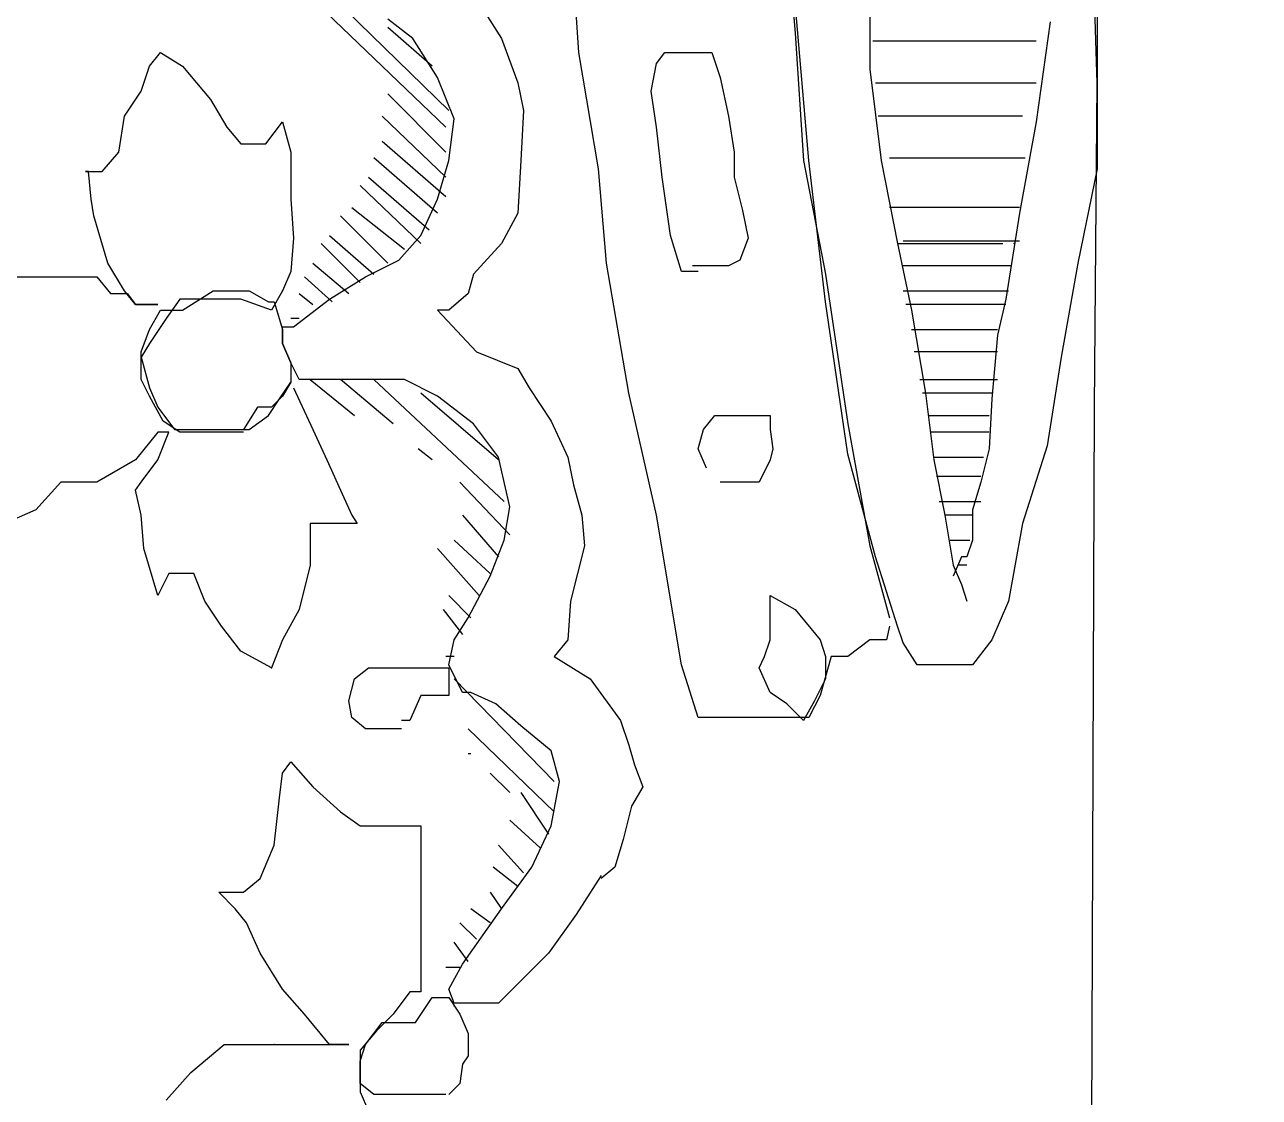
# Model space of a CAD drawing. Extents: x 731154 to 731744, y 4380181 to 4381208.
# Drawn here: x 731181.13 to 731185.585, y 4381036.73 to 4381040.6 of the extents above; entities that cross this region are included whole.
import ezdxf

# ---------------------------------------------------------------- set-up
doc = ezdxf.new("R2010")
doc.units = 0
doc.layers.get('0').update_dxf_attribs({"linetype": 'CONTINUOUS'})

msp = doc.modelspace()

# ---------------------------------------------------------------- linework, layer by layer
at = {"color": 0, "linetype": 'CONTINUOUS'}
for p, q in [((731185, 4381040.39), (731184.97, 4381041.39)), ((731185, 4381040.39), (731184.97, 4381041.39)), ((731183.87, 4381041.06), (731183.91, 4381040.57)), ((731183.87, 4381041.06), (731183.91, 4381040.57)), ((731183.13, 4381040.5), (731183.1, 4381040.92)), ((731183.13, 4381040.5), (731183.1, 4381040.92)), ((731185, 4381040.85), (731185, 4381040.44)), ((731185, 4381040.85), (731185, 4381040.44)), ((731184.18, 4381040.78), (731184.18, 4381040.44)), ((731184.18, 4381040.78), (731184.18, 4381040.44)), ((731182.65, 4381040.23), (731182.16, 4381040.7)), ((731182.65, 4381040.23), (731182.16, 4381040.7)), ((731182.24, 4381040.7), (731182.66, 4381040.29)), ((731182.24, 4381040.7), (731182.66, 4381040.29)), ((731183.96, 4381040.11), (731183.91, 4381040.68)), ((731183.96, 4381040.11), (731183.91, 4381040.68)), ((731182.8, 4381040.63), (731182.85, 4381040.55)), ((731182.8, 4381040.63), (731182.85, 4381040.55)), ((731182.53, 4381040.55), (731182.44, 4381040.62)), ((731182.53, 4381040.55), (731182.44, 4381040.62)), ((731182.6, 4381040.45), (731182.44, 4381040.59)), ((731182.6, 4381040.45), (731182.44, 4381040.59)), ((731184.83, 4381040.61), (731184.78, 4381040.25)), ((731184.83, 4381040.61), (731184.78, 4381040.25)), ((731182.62, 4381040.41), (731182.53, 4381040.55)), ((731182.62, 4381040.41), (731182.53, 4381040.55)), ((731182.85, 4381040.55), (731182.91, 4381040.39)), ((731182.85, 4381040.55), (731182.91, 4381040.39)), ((731183.91, 4381040.57), (731183.94, 4381040.11)), ((731183.91, 4381040.57), (731183.94, 4381040.11)), ((731181.58, 4381040.45), (731181.62, 4381040.5)), ((731181.58, 4381040.45), (731181.62, 4381040.5)), ((731181.62, 4381040.5), (731181.7, 4381040.45)), ((731181.62, 4381040.5), (731181.7, 4381040.45)), ((731183.2, 4381040.08), (731183.13, 4381040.5)), ((731183.2, 4381040.08), (731183.13, 4381040.5)), ((731183.41, 4381040.46), (731183.44, 4381040.5)), ((731183.41, 4381040.46), (731183.44, 4381040.5)), ((731183.44, 4381040.5), (731183.49, 4381040.5)), ((731183.44, 4381040.5), (731183.49, 4381040.5)), ((731183.49, 4381040.5), (731183.54, 4381040.5)), ((731183.49, 4381040.5), (731183.54, 4381040.5)), ((731183.54, 4381040.5), (731183.61, 4381040.5)), ((731183.54, 4381040.5), (731183.61, 4381040.5)), ((731183.61, 4381040.5), (731183.64, 4381040.41)), ((731183.61, 4381040.5), (731183.64, 4381040.41)), ((731184.51, 4381040.54), (731184.19, 4381040.54)), ((731184.51, 4381040.54), (731184.19, 4381040.54)), ((731184.78, 4381040.54), (731184.51, 4381040.54)), ((731184.78, 4381040.54), (731184.51, 4381040.54)), ((731183.39, 4381040.36), (731183.41, 4381040.46)), ((731183.39, 4381040.36), (731183.41, 4381040.46)), ((731181.55, 4381040.36), (731181.58, 4381040.45)), ((731181.55, 4381040.36), (731181.58, 4381040.45)), ((731181.7, 4381040.45), (731181.8, 4381040.33)), ((731181.7, 4381040.45), (731181.8, 4381040.33)), ((731182.68, 4381040.26), (731182.62, 4381040.41)), ((731182.68, 4381040.26), (731182.62, 4381040.41)), ((731183.64, 4381040.41), (731183.67, 4381040.27)), ((731183.64, 4381040.41), (731183.67, 4381040.27)), ((731184.18, 4381040.44), (731184.22, 4381040.11)), ((731184.18, 4381040.44), (731184.22, 4381040.11)), ((731185, 4381040.44), (731185, 4381040.08)), ((731185, 4381040.44), (731185, 4381040.08)), ((731182.91, 4381040.39), (731182.93, 4381040.29)), ((731182.91, 4381040.39), (731182.93, 4381040.29)), ((731184.2, 4381040.39), (731184.5, 4381040.39)), ((731184.2, 4381040.39), (731184.5, 4381040.39)), ((731184.5, 4381040.39), (731184.66, 4381040.39)), ((731184.5, 4381040.39), (731184.66, 4381040.39)), ((731184.66, 4381040.39), (731184.78, 4381040.39)), ((731184.66, 4381040.39), (731184.78, 4381040.39)), ((731184.99, 4381039.22), (731185, 4381040.39)), ((731184.99, 4381039.22), (731185, 4381040.39)), ((731181.49, 4381040.27), (731181.55, 4381040.36)), ((731181.49, 4381040.27), (731181.55, 4381040.36)), ((731181.8, 4381040.33), (731181.86, 4381040.23)), ((731181.8, 4381040.33), (731181.86, 4381040.23)), ((731182.44, 4381040.35), (731182.65, 4381040.14)), ((731182.44, 4381040.35), (731182.65, 4381040.14)), ((731183.41, 4381040.23), (731183.39, 4381040.36)), ((731183.41, 4381040.23), (731183.39, 4381040.36)), ((731182.93, 4381040.29), (731182.92, 4381040.11)), ((731182.93, 4381040.29), (731182.92, 4381040.11)), ((731181.47, 4381040.14), (731181.49, 4381040.27)), ((731181.47, 4381040.14), (731181.49, 4381040.27)), ((731181.86, 4381040.23), (731181.91, 4381040.17)), ((731181.86, 4381040.23), (731181.91, 4381040.17)), ((731182, 4381040.17), (731182.06, 4381040.25)), ((731182, 4381040.17), (731182.06, 4381040.25)), ((731182.06, 4381040.25), (731182.09, 4381040.14)), ((731182.06, 4381040.25), (731182.09, 4381040.14)), ((731182.65, 4381040.05), (731182.42, 4381040.27)), ((731182.65, 4381040.05), (731182.42, 4381040.27)), ((731182.66, 4381040.11), (731182.68, 4381040.26)), ((731182.66, 4381040.11), (731182.68, 4381040.26)), ((731183.43, 4381040.05), (731183.41, 4381040.23)), ((731183.43, 4381040.05), (731183.41, 4381040.23)), ((731183.67, 4381040.27), (731183.69, 4381040.14)), ((731183.67, 4381040.27), (731183.69, 4381040.14)), ((731184.33, 4381040.27), (731184.21, 4381040.27)), ((731184.33, 4381040.27), (731184.21, 4381040.27)), ((731184.54, 4381040.27), (731184.33, 4381040.27)), ((731184.54, 4381040.27), (731184.33, 4381040.27)), ((731184.73, 4381040.27), (731184.54, 4381040.27)), ((731184.73, 4381040.27), (731184.54, 4381040.27)), ((731184.78, 4381040.25), (731184.72, 4381039.92)), ((731184.78, 4381040.25), (731184.72, 4381039.92)), ((731181.41, 4381040.07), (731181.47, 4381040.14)), ((731181.41, 4381040.07), (731181.47, 4381040.14)), ((731181.91, 4381040.17), (731181.95, 4381040.17)), ((731181.91, 4381040.17), (731181.95, 4381040.17)), ((731181.95, 4381040.17), (731182, 4381040.17)), ((731181.95, 4381040.17), (731182, 4381040.17)), ((731182.09, 4381040.14), (731182.09, 4381039.97)), ((731182.09, 4381040.14), (731182.09, 4381039.97)), ((731182.42, 4381040.18), (731182.65, 4381039.98)), ((731182.42, 4381040.18), (731182.65, 4381039.98)), ((731183.69, 4381040.14), (731183.69, 4381040.05)), ((731183.69, 4381040.14), (731183.69, 4381040.05)), ((731182.62, 4381039.92), (731182.39, 4381040.12)), ((731182.62, 4381039.92), (731182.39, 4381040.12)), ((731182.62, 4381039.97), (731182.66, 4381040.11)), ((731182.62, 4381039.97), (731182.66, 4381040.11)), ((731182.92, 4381040.11), (731182.91, 4381039.92)), ((731182.92, 4381040.11), (731182.91, 4381039.92)), ((731183.94, 4381040.11), (731184.02, 4381039.7)), ((731183.94, 4381040.11), (731184.02, 4381039.7)), ((731184.02, 4381039.6), (731183.96, 4381040.11)), ((731184.02, 4381039.6), (731183.96, 4381040.11)), ((731184.22, 4381040.11), (731184.28, 4381039.81)), ((731184.22, 4381040.11), (731184.28, 4381039.81)), ((731184.25, 4381040.12), (731184.47, 4381040.12)), ((731184.25, 4381040.12), (731184.47, 4381040.12)), ((731184.47, 4381040.12), (731184.62, 4381040.12)), ((731184.47, 4381040.12), (731184.62, 4381040.12)), ((731184.62, 4381040.12), (731184.74, 4381040.12)), ((731184.62, 4381040.12), (731184.74, 4381040.12)), ((731181.36, 4381040.07), (731181.35, 4381040.07)), ((731181.35, 4381040.07), (731181.41, 4381040.07)), ((731181.36, 4381040.07), (731181.35, 4381040.07)), ((731181.35, 4381040.07), (731181.41, 4381040.07)), ((731181.37, 4381039.97), (731181.36, 4381040.07)), ((731181.37, 4381039.97), (731181.36, 4381040.07)), ((731183.23, 4381039.74), (731183.2, 4381040.08)), ((731183.23, 4381039.74), (731183.2, 4381040.08)), ((731185, 4381040.08), (731184.93, 4381039.74)), ((731185, 4381040.08), (731184.93, 4381039.74)), ((731182.56, 4381039.81), (731182.34, 4381040.02)), ((731182.56, 4381039.81), (731182.34, 4381040.02)), ((731182.37, 4381040.05), (731182.59, 4381039.86)), ((731182.37, 4381040.05), (731182.59, 4381039.86)), ((731183.46, 4381039.84), (731183.43, 4381040.05)), ((731183.46, 4381039.84), (731183.43, 4381040.05)), ((731183.69, 4381040.05), (731183.72, 4381039.93)), ((731183.69, 4381040.05), (731183.72, 4381039.93)), ((731181.38, 4381039.91), (731181.37, 4381039.97)), ((731181.38, 4381039.91), (731181.37, 4381039.97)), ((731182.09, 4381039.97), (731182.1, 4381039.83)), ((731182.09, 4381039.97), (731182.1, 4381039.83)), ((731182.56, 4381039.84), (731182.62, 4381039.97)), ((731182.56, 4381039.84), (731182.62, 4381039.97)), ((731182.31, 4381039.94), (731182.5, 4381039.79)), ((731182.31, 4381039.94), (731182.5, 4381039.79)), ((731182.91, 4381039.92), (731182.85, 4381039.81)), ((731182.91, 4381039.92), (731182.85, 4381039.81)), ((731183.72, 4381039.93), (731183.74, 4381039.83)), ((731183.72, 4381039.93), (731183.74, 4381039.83)), ((731184.36, 4381039.94), (731184.25, 4381039.94)), ((731184.36, 4381039.94), (731184.25, 4381039.94)), ((731184.51, 4381039.94), (731184.36, 4381039.94)), ((731184.51, 4381039.94), (731184.36, 4381039.94)), ((731184.72, 4381039.94), (731184.51, 4381039.94)), ((731184.72, 4381039.94), (731184.51, 4381039.94)), ((731184.72, 4381039.92), (731184.67, 4381039.61)), ((731184.72, 4381039.92), (731184.67, 4381039.61)), ((731181.43, 4381039.74), (731181.38, 4381039.91)), ((731181.43, 4381039.74), (731181.38, 4381039.91)), ((731182.44, 4381039.74), (731182.27, 4381039.91)), ((731182.44, 4381039.74), (731182.27, 4381039.91)), ((731182.1, 4381039.83), (731182.09, 4381039.71)), ((731182.1, 4381039.83), (731182.09, 4381039.71)), ((731182.23, 4381039.84), (731182.39, 4381039.7)), ((731182.23, 4381039.84), (731182.39, 4381039.7)), ((731182.48, 4381039.75), (731182.56, 4381039.84)), ((731182.48, 4381039.75), (731182.56, 4381039.84)), ((731183.5, 4381039.71), (731183.46, 4381039.84)), ((731183.5, 4381039.71), (731183.46, 4381039.84)), ((731183.74, 4381039.83), (731183.71, 4381039.75)), ((731183.74, 4381039.83), (731183.71, 4381039.75)), ((731182.34, 4381039.67), (731182.2, 4381039.81)), ((731182.34, 4381039.67), (731182.2, 4381039.81)), ((731182.85, 4381039.81), (731182.75, 4381039.7)), ((731182.85, 4381039.81), (731182.75, 4381039.7)), ((731184.28, 4381039.81), (731184.33, 4381039.57)), ((731184.28, 4381039.81), (731184.66, 4381039.81)), ((731184.28, 4381039.81), (731184.33, 4381039.57)), ((731184.28, 4381039.81), (731184.66, 4381039.81)), ((731184.3, 4381039.82), (731184.46, 4381039.82)), ((731184.3, 4381039.82), (731184.46, 4381039.82)), ((731184.46, 4381039.82), (731184.55, 4381039.82)), ((731184.46, 4381039.82), (731184.55, 4381039.82)), ((731184.55, 4381039.82), (731184.72, 4381039.82)), ((731184.55, 4381039.82), (731184.72, 4381039.82)), ((731181.49, 4381039.64), (731181.43, 4381039.74)), ((731181.49, 4381039.64), (731181.43, 4381039.74)), ((731182.17, 4381039.74), (731182.3, 4381039.63)), ((731182.17, 4381039.74), (731182.3, 4381039.63)), ((731182.36, 4381039.69), (731182.48, 4381039.75)), ((731182.36, 4381039.69), (731182.48, 4381039.75)), ((731183.31, 4381039.27), (731183.23, 4381039.74)), ((731183.31, 4381039.27), (731183.23, 4381039.74)), ((731183.71, 4381039.75), (731183.67, 4381039.73)), ((731183.71, 4381039.75), (731183.67, 4381039.73)), ((731184.93, 4381039.74), (731184.87, 4381039.4)), ((731184.93, 4381039.74), (731184.87, 4381039.4)), ((731182.09, 4381039.71), (731182.06, 4381039.64)), ((731182.09, 4381039.71), (731182.06, 4381039.64)), ((731182.75, 4381039.7), (731182.73, 4381039.63)), ((731182.75, 4381039.7), (731182.73, 4381039.63)), ((731183.56, 4381039.71), (731183.5, 4381039.71)), ((731183.56, 4381039.71), (731183.5, 4381039.71)), ((731183.61, 4381039.73), (731183.54, 4381039.73)), ((731183.61, 4381039.73), (731183.54, 4381039.73)), ((731183.67, 4381039.73), (731183.61, 4381039.73)), ((731183.67, 4381039.73), (731183.61, 4381039.73)), ((731184.02, 4381039.7), (731184.1, 4381039.16)), ((731184.02, 4381039.7), (731184.1, 4381039.16)), ((731184.69, 4381039.73), (731184.3, 4381039.73)), ((731184.69, 4381039.73), (731184.3, 4381039.73)), ((731181.02, 4381039.69), (731181.19, 4381039.69)), ((731181.02, 4381039.69), (731181.19, 4381039.69)), ((731181.19, 4381039.69), (731181.32, 4381039.69)), ((731181.19, 4381039.69), (731181.32, 4381039.69)), ((731181.32, 4381039.69), (731181.39, 4381039.69)), ((731181.32, 4381039.69), (731181.39, 4381039.69)), ((731181.39, 4381039.69), (731181.44, 4381039.63)), ((731181.39, 4381039.69), (731181.44, 4381039.63)), ((731182.24, 4381039.6), (731182.14, 4381039.69)), ((731182.24, 4381039.6), (731182.14, 4381039.69)), ((731182.23, 4381039.61), (731182.36, 4381039.69)), ((731182.23, 4381039.61), (731182.36, 4381039.69)), ((731181.44, 4381039.63), (731181.5, 4381039.63)), ((731181.44, 4381039.63), (731181.5, 4381039.63)), ((731181.53, 4381039.59), (731181.49, 4381039.64)), ((731181.53, 4381039.59), (731181.49, 4381039.64)), ((731181.5, 4381039.63), (731181.53, 4381039.59)), ((731181.5, 4381039.63), (731181.53, 4381039.59)), ((731181.69, 4381039.61), (731181.64, 4381039.54)), ((731181.69, 4381039.61), (731181.64, 4381039.54)), ((731181.76, 4381039.61), (731181.69, 4381039.61)), ((731181.76, 4381039.61), (731181.69, 4381039.61)), ((731181.7, 4381039.57), (731181.81, 4381039.64)), ((731181.7, 4381039.57), (731181.81, 4381039.64)), ((731181.84, 4381039.61), (731181.76, 4381039.61)), ((731181.84, 4381039.61), (731181.76, 4381039.61)), ((731181.81, 4381039.64), (731181.85, 4381039.64)), ((731181.81, 4381039.64), (731181.85, 4381039.64)), ((731181.91, 4381039.61), (731181.84, 4381039.61)), ((731181.91, 4381039.61), (731181.84, 4381039.61)), ((731181.85, 4381039.64), (731181.94, 4381039.64)), ((731181.85, 4381039.64), (731181.94, 4381039.64)), ((731182.02, 4381039.57), (731181.91, 4381039.61)), ((731182.02, 4381039.57), (731181.91, 4381039.61)), ((731181.94, 4381039.64), (731182.01, 4381039.6)), ((731181.94, 4381039.64), (731182.01, 4381039.6)), ((731182.06, 4381039.64), (731182.02, 4381039.57)), ((731182.06, 4381039.64), (731182.02, 4381039.57)), ((731182.1, 4381039.51), (731182.23, 4381039.61)), ((731182.1, 4381039.51), (731182.23, 4381039.61)), ((731182.12, 4381039.63), (731182.17, 4381039.59)), ((731182.12, 4381039.63), (731182.17, 4381039.59)), ((731182.73, 4381039.63), (731182.66, 4381039.57)), ((731182.73, 4381039.63), (731182.66, 4381039.57)), ((731184.3, 4381039.64), (731184.68, 4381039.64)), ((731184.3, 4381039.64), (731184.68, 4381039.64)), ((731184.67, 4381039.61), (731184.64, 4381039.48)), ((731184.67, 4381039.61), (731184.64, 4381039.48)), ((731181.53, 4381039.59), (731181.58, 4381039.59)), ((731181.61, 4381039.59), (731181.53, 4381039.59)), ((731181.53, 4381039.59), (731181.58, 4381039.59)), ((731181.61, 4381039.59), (731181.53, 4381039.59)), ((731181.58, 4381039.59), (731181.61, 4381039.59)), ((731181.58, 4381039.59), (731181.61, 4381039.59)), ((731181.58, 4381039.5), (731181.62, 4381039.57)), ((731181.58, 4381039.5), (731181.62, 4381039.57)), ((731181.62, 4381039.57), (731181.7, 4381039.57)), ((731181.62, 4381039.57), (731181.7, 4381039.57)), ((731182.01, 4381039.6), (731182.03, 4381039.6)), ((731182.01, 4381039.6), (731182.03, 4381039.6)), ((731182.03, 4381039.6), (731182.06, 4381039.5)), ((731182.03, 4381039.6), (731182.06, 4381039.5)), ((731182.66, 4381039.57), (731182.62, 4381039.57)), ((731182.62, 4381039.57), (731182.76, 4381039.42)), ((731182.66, 4381039.57), (731182.62, 4381039.57)), ((731182.62, 4381039.57), (731182.76, 4381039.42)), ((731184.1, 4381039.05), (731184.02, 4381039.6)), ((731184.1, 4381039.05), (731184.02, 4381039.6)), ((731184.67, 4381039.59), (731184.31, 4381039.59)), ((731184.67, 4381039.59), (731184.31, 4381039.59)), ((731184.33, 4381039.57), (731184.38, 4381039.27)), ((731184.33, 4381039.57), (731184.38, 4381039.27)), ((731181.64, 4381039.54), (731181.58, 4381039.45)), ((731181.64, 4381039.54), (731181.58, 4381039.45)), ((731182.12, 4381039.54), (731182.09, 4381039.54)), ((731182.12, 4381039.54), (731182.09, 4381039.54)), ((731181.55, 4381039.42), (731181.58, 4381039.5)), ((731181.55, 4381039.42), (731181.58, 4381039.5)), ((731182.06, 4381039.51), (731182.1, 4381039.51)), ((731182.06, 4381039.45), (731182.06, 4381039.51)), ((731182.06, 4381039.51), (731182.1, 4381039.51)), ((731182.06, 4381039.45), (731182.06, 4381039.51)), ((731182.06, 4381039.5), (731182.06, 4381039.45)), ((731182.06, 4381039.5), (731182.06, 4381039.45)), ((731184.33, 4381039.5), (731184.64, 4381039.5)), ((731184.33, 4381039.5), (731184.64, 4381039.5)), ((731184.64, 4381039.48), (731184.62, 4381039.25)), ((731184.64, 4381039.48), (731184.62, 4381039.25)), ((731181.58, 4381039.45), (731181.55, 4381039.4)), ((731181.58, 4381039.45), (731181.55, 4381039.4)), ((731182.09, 4381039.38), (731182.06, 4381039.45)), ((731182.06, 4381039.45), (731182.09, 4381039.38)), ((731182.09, 4381039.38), (731182.06, 4381039.45)), ((731182.06, 4381039.45), (731182.09, 4381039.38)), ((731181.55, 4381039.32), (731181.55, 4381039.42)), ((731181.55, 4381039.32), (731181.55, 4381039.42)), ((731181.55, 4381039.4), (731181.58, 4381039.29)), ((731181.55, 4381039.4), (731181.58, 4381039.29)), ((731182.76, 4381039.42), (731182.91, 4381039.36)), ((731182.76, 4381039.42), (731182.91, 4381039.36)), ((731184.64, 4381039.42), (731184.34, 4381039.42)), ((731184.64, 4381039.42), (731184.34, 4381039.42)), ((731184.87, 4381039.4), (731184.82, 4381039.08)), ((731184.87, 4381039.4), (731184.82, 4381039.08)), ((731182.12, 4381039.32), (731182.09, 4381039.38)), ((731182.09, 4381039.38), (731182.09, 4381039.31)), ((731182.12, 4381039.32), (731182.09, 4381039.38)), ((731182.09, 4381039.38), (731182.09, 4381039.31)), ((731182.91, 4381039.36), (731182.95, 4381039.29)), ((731182.91, 4381039.36), (731182.95, 4381039.29)), ((731181.58, 4381039.26), (731181.55, 4381039.32)), ((731181.58, 4381039.26), (731181.55, 4381039.32)), ((731182.05, 4381039.25), (731182.09, 4381039.31)), ((731182.05, 4381039.25), (731182.09, 4381039.31)), ((731182.09, 4381039.31), (731182.06, 4381039.26)), ((731182.09, 4381039.31), (731182.06, 4381039.26)), ((731182.2, 4381039.32), (731182.12, 4381039.32)), ((731182.2, 4381039.32), (731182.12, 4381039.32)), ((731182.16, 4381039.32), (731182.32, 4381039.19)), ((731182.16, 4381039.32), (731182.32, 4381039.19)), ((731182.3, 4381039.32), (731182.2, 4381039.32)), ((731182.3, 4381039.32), (731182.2, 4381039.32)), ((731182.46, 4381039.16), (731182.27, 4381039.32)), ((731182.46, 4381039.16), (731182.27, 4381039.32)), ((731182.39, 4381039.32), (731182.3, 4381039.32)), ((731182.39, 4381039.32), (731182.3, 4381039.32)), ((731182.5, 4381039.32), (731182.39, 4381039.32)), ((731182.39, 4381039.32), (731182.86, 4381038.88)), ((731182.5, 4381039.32), (731182.39, 4381039.32)), ((731182.39, 4381039.32), (731182.86, 4381038.88)), ((731182.62, 4381039.26), (731182.5, 4381039.32)), ((731182.62, 4381039.26), (731182.5, 4381039.32)), ((731184.36, 4381039.32), (731184.64, 4381039.32)), ((731184.36, 4381039.32), (731184.64, 4381039.32)), ((731181.58, 4381039.29), (731181.61, 4381039.22)), ((731181.58, 4381039.29), (731181.61, 4381039.22)), ((731181.63, 4381039.17), (731181.58, 4381039.26)), ((731181.63, 4381039.17), (731181.58, 4381039.26)), ((731182.01, 4381039.19), (731182.05, 4381039.25)), ((731182.01, 4381039.19), (731182.05, 4381039.25)), ((731182.06, 4381039.26), (731182.02, 4381039.22)), ((731182.06, 4381039.26), (731182.02, 4381039.22)), ((731182.1, 4381039.29), (731182.17, 4381039.14)), ((731182.1, 4381039.29), (731182.17, 4381039.14)), ((731182.84, 4381039.03), (731182.56, 4381039.27)), ((731182.84, 4381039.03), (731182.56, 4381039.27)), ((731182.75, 4381039.16), (731182.62, 4381039.26)), ((731182.75, 4381039.16), (731182.62, 4381039.26)), ((731182.95, 4381039.29), (731183.03, 4381039.17)), ((731182.95, 4381039.29), (731183.03, 4381039.17)), ((731183.41, 4381038.83), (731183.31, 4381039.27)), ((731183.41, 4381038.83), (731183.31, 4381039.27)), ((731184.62, 4381039.27), (731184.37, 4381039.27)), ((731184.62, 4381039.27), (731184.37, 4381039.27)), ((731184.38, 4381039.27), (731184.41, 4381039.03)), ((731184.38, 4381039.27), (731184.41, 4381039.03)), ((731184.62, 4381039.25), (731184.61, 4381039.07)), ((731184.62, 4381039.25), (731184.61, 4381039.07)), ((731181.61, 4381039.22), (731181.67, 4381039.14)), ((731181.61, 4381039.22), (731181.67, 4381039.14)), ((731181.97, 4381039.22), (731181.92, 4381039.14)), ((731181.97, 4381039.22), (731181.92, 4381039.14)), ((731182.02, 4381039.22), (731181.97, 4381039.22)), ((731182.02, 4381039.22), (731181.97, 4381039.22)), ((731184.98, 4381036.36), (731184.99, 4381039.22)), ((731184.98, 4381036.36), (731184.99, 4381039.22)), ((731181.69, 4381039.13), (731181.63, 4381039.17)), ((731181.69, 4381039.13), (731181.63, 4381039.17)), ((731181.94, 4381039.14), (731182.01, 4381039.19)), ((731181.94, 4381039.14), (731182.01, 4381039.19)), ((731182.84, 4381039.04), (731182.75, 4381039.16)), ((731182.84, 4381039.04), (731182.75, 4381039.16)), ((731183.03, 4381039.17), (731183.09, 4381039.04)), ((731183.03, 4381039.17), (731183.09, 4381039.04)), ((731183.58, 4381039.14), (731183.62, 4381039.19)), ((731183.58, 4381039.14), (731183.62, 4381039.19)), ((731183.62, 4381039.19), (731183.68, 4381039.19)), ((731183.62, 4381039.19), (731183.68, 4381039.19)), ((731183.68, 4381039.19), (731183.76, 4381039.19)), ((731183.68, 4381039.19), (731183.76, 4381039.19)), ((731183.76, 4381039.19), (731183.82, 4381039.19)), ((731183.76, 4381039.19), (731183.82, 4381039.19)), ((731183.82, 4381039.19), (731183.82, 4381039.14)), ((731183.82, 4381039.19), (731183.82, 4381039.14)), ((731184.1, 4381039.16), (731184.18, 4381038.72)), ((731184.1, 4381039.16), (731184.18, 4381038.72)), ((731184.39, 4381039.19), (731184.61, 4381039.19)), ((731184.39, 4381039.19), (731184.61, 4381039.19)), ((731181.61, 4381039.13), (731181.53, 4381039.03)), ((731181.61, 4381039.13), (731181.53, 4381039.03)), ((731181.61, 4381039.03), (731181.65, 4381039.13)), ((731181.65, 4381039.13), (731181.61, 4381039.13)), ((731181.61, 4381039.03), (731181.65, 4381039.13)), ((731181.65, 4381039.13), (731181.61, 4381039.13)), ((731181.67, 4381039.14), (731181.76, 4381039.14)), ((731181.67, 4381039.14), (731181.76, 4381039.14)), ((731181.76, 4381039.13), (731181.69, 4381039.13)), ((731181.76, 4381039.13), (731181.69, 4381039.13)), ((731181.76, 4381039.14), (731181.85, 4381039.14)), ((731181.76, 4381039.14), (731181.85, 4381039.14)), ((731181.84, 4381039.13), (731181.76, 4381039.13)), ((731181.84, 4381039.13), (731181.76, 4381039.13)), ((731181.92, 4381039.13), (731181.84, 4381039.13)), ((731181.92, 4381039.13), (731181.84, 4381039.13)), ((731181.85, 4381039.14), (731181.94, 4381039.14)), ((731181.85, 4381039.14), (731181.94, 4381039.14)), ((731182.17, 4381039.14), (731182.22, 4381039.03)), ((731182.17, 4381039.14), (731182.22, 4381039.03)), ((731183.56, 4381039.07), (731183.58, 4381039.14)), ((731183.56, 4381039.07), (731183.58, 4381039.14)), ((731183.82, 4381039.14), (731183.83, 4381039.07)), ((731183.82, 4381039.14), (731183.83, 4381039.07)), ((731184.61, 4381039.13), (731184.4, 4381039.13)), ((731184.61, 4381039.13), (731184.4, 4381039.13)), ((731184.82, 4381039.08), (731184.73, 4381038.8)), ((731184.82, 4381039.08), (731184.73, 4381038.8)), ((731181.53, 4381039.03), (731181.39, 4381038.95)), ((731181.53, 4381039.03), (731181.39, 4381038.95)), ((731181.55, 4381038.95), (731181.61, 4381039.03)), ((731181.55, 4381038.95), (731181.61, 4381039.03)), ((731182.22, 4381039.03), (731182.27, 4381038.92)), ((731182.22, 4381039.03), (731182.27, 4381038.92)), ((731182.6, 4381039.03), (731182.55, 4381039.07)), ((731182.6, 4381039.03), (731182.55, 4381039.07)), ((731182.88, 4381038.86), (731182.84, 4381039.04)), ((731182.88, 4381038.86), (731182.84, 4381039.04)), ((731183.09, 4381039.04), (731183.11, 4381038.94)), ((731183.09, 4381039.04), (731183.11, 4381038.94)), ((731183.59, 4381039), (731183.56, 4381039.07)), ((731183.59, 4381039), (731183.56, 4381039.07)), ((731183.82, 4381039.03), (731183.78, 4381038.95)), ((731183.82, 4381039.03), (731183.78, 4381038.95)), ((731183.83, 4381039.07), (731183.82, 4381039.03)), ((731183.83, 4381039.07), (731183.82, 4381039.03)), ((731184.2, 4381038.68), (731184.1, 4381039.05)), ((731184.2, 4381038.68), (731184.1, 4381039.05)), ((731184.41, 4381039.04), (731184.59, 4381039.04)), ((731184.41, 4381039.04), (731184.59, 4381039.04)), ((731184.41, 4381039.03), (731184.45, 4381038.83)), ((731184.41, 4381039.03), (731184.45, 4381038.83)), ((731184.61, 4381039.07), (731184.58, 4381038.95)), ((731184.61, 4381039.07), (731184.58, 4381038.95)), ((731181.26, 4381038.95), (731181.17, 4381038.85)), ((731181.26, 4381038.95), (731181.17, 4381038.85)), ((731181.39, 4381038.95), (731181.26, 4381038.95)), ((731181.39, 4381038.95), (731181.26, 4381038.95)), ((731181.53, 4381038.92), (731181.55, 4381038.95)), ((731181.53, 4381038.92), (731181.55, 4381038.95)), ((731182.88, 4381038.76), (731182.7, 4381038.95)), ((731182.88, 4381038.76), (731182.7, 4381038.95)), ((731183.11, 4381038.94), (731183.14, 4381038.83)), ((731183.11, 4381038.94), (731183.14, 4381038.83)), ((731183.68, 4381038.95), (731183.64, 4381038.95)), ((731183.68, 4381038.95), (731183.64, 4381038.95)), ((731183.74, 4381038.95), (731183.68, 4381038.95)), ((731183.74, 4381038.95), (731183.68, 4381038.95)), ((731183.78, 4381038.95), (731183.74, 4381038.95)), ((731183.78, 4381038.95), (731183.74, 4381038.95)), ((731184.58, 4381038.97), (731184.42, 4381038.97)), ((731184.58, 4381038.97), (731184.42, 4381038.97)), ((731184.58, 4381038.95), (731184.55, 4381038.85)), ((731184.58, 4381038.95), (731184.55, 4381038.85)), ((731181.55, 4381038.83), (731181.53, 4381038.92)), ((731181.55, 4381038.83), (731181.53, 4381038.92)), ((731182.27, 4381038.92), (731182.31, 4381038.83)), ((731182.27, 4381038.92), (731182.31, 4381038.83)), ((731181.17, 4381038.85), (731181.08, 4381038.81)), ((731181.17, 4381038.85), (731181.08, 4381038.81)), ((731182.86, 4381038.74), (731182.88, 4381038.86)), ((731182.86, 4381038.74), (731182.88, 4381038.86)), ((731184.43, 4381038.88), (731184.58, 4381038.88)), ((731184.43, 4381038.88), (731184.58, 4381038.88)), ((731184.55, 4381038.85), (731184.55, 4381038.74)), ((731184.55, 4381038.85), (731184.55, 4381038.74)), ((731181.56, 4381038.71), (731181.55, 4381038.83)), ((731181.56, 4381038.71), (731181.55, 4381038.83)), ((731182.31, 4381038.83), (731182.33, 4381038.8)), ((731182.31, 4381038.83), (731182.33, 4381038.8)), ((731182.71, 4381038.83), (731182.84, 4381038.68)), ((731182.71, 4381038.83), (731182.84, 4381038.68)), ((731183.14, 4381038.83), (731183.15, 4381038.72)), ((731183.14, 4381038.83), (731183.15, 4381038.72)), ((731183.5, 4381038.29), (731183.41, 4381038.83)), ((731183.5, 4381038.29), (731183.41, 4381038.83)), ((731184.45, 4381038.83), (731184.48, 4381038.65)), ((731184.55, 4381038.83), (731184.45, 4381038.83)), ((731184.45, 4381038.83), (731184.48, 4381038.65)), ((731184.55, 4381038.83), (731184.45, 4381038.83)), ((731182.25, 4381038.8), (731182.16, 4381038.8)), ((731182.16, 4381038.8), (731182.16, 4381038.65)), ((731182.25, 4381038.8), (731182.16, 4381038.8)), ((731182.16, 4381038.8), (731182.16, 4381038.65)), ((731182.33, 4381038.8), (731182.25, 4381038.8)), ((731182.33, 4381038.8), (731182.25, 4381038.8)), ((731184.73, 4381038.8), (731184.68, 4381038.52)), ((731184.73, 4381038.8), (731184.68, 4381038.52)), ((731182.81, 4381038.62), (731182.68, 4381038.74)), ((731182.81, 4381038.62), (731182.68, 4381038.74)), ((731182.81, 4381038.61), (731182.86, 4381038.74)), ((731182.81, 4381038.61), (731182.86, 4381038.74)), ((731183.15, 4381038.72), (731183.1, 4381038.52)), ((731183.15, 4381038.72), (731183.1, 4381038.52)), ((731184.18, 4381038.72), (731184.25, 4381038.46)), ((731184.18, 4381038.72), (731184.25, 4381038.46)), ((731184.47, 4381038.74), (731184.54, 4381038.74)), ((731184.47, 4381038.74), (731184.54, 4381038.74)), ((731184.55, 4381038.74), (731184.53, 4381038.68)), ((731184.55, 4381038.74), (731184.53, 4381038.68)), ((731181.61, 4381038.54), (731181.56, 4381038.71)), ((731181.61, 4381038.54), (731181.56, 4381038.71)), ((731182.62, 4381038.71), (731182.77, 4381038.54)), ((731182.62, 4381038.71), (731182.77, 4381038.54)), ((731184.28, 4381038.43), (731184.2, 4381038.68)), ((731184.28, 4381038.43), (731184.2, 4381038.68)), ((731184.51, 4381038.68), (731184.48, 4381038.61)), ((731184.51, 4381038.68), (731184.48, 4381038.61)), ((731184.53, 4381038.68), (731184.51, 4381038.68)), ((731184.53, 4381038.68), (731184.51, 4381038.68)), ((731182.16, 4381038.65), (731182.12, 4381038.49)), ((731182.16, 4381038.65), (731182.12, 4381038.49)), ((731184.48, 4381038.65), (731184.51, 4381038.58)), ((731184.48, 4381038.65), (731184.51, 4381038.58)), ((731184.53, 4381038.65), (731184.5, 4381038.65)), ((731184.53, 4381038.65), (731184.5, 4381038.65)), ((731181.65, 4381038.62), (731181.61, 4381038.54)), ((731181.65, 4381038.62), (731181.61, 4381038.54)), ((731181.74, 4381038.62), (731181.65, 4381038.62)), ((731181.74, 4381038.62), (731181.65, 4381038.62)), ((731181.78, 4381038.52), (731181.74, 4381038.62)), ((731181.78, 4381038.52), (731181.74, 4381038.62)), ((731182.73, 4381038.46), (731182.81, 4381038.61)), ((731182.73, 4381038.46), (731182.81, 4381038.61)), ((731182.74, 4381038.46), (731182.66, 4381038.54)), ((731182.74, 4381038.46), (731182.66, 4381038.54)), ((731183.82, 4381038.54), (731183.91, 4381038.49)), ((731183.82, 4381038.49), (731183.82, 4381038.54)), ((731183.82, 4381038.54), (731183.91, 4381038.49)), ((731183.82, 4381038.49), (731183.82, 4381038.54)), ((731184.51, 4381038.58), (731184.53, 4381038.52)), ((731184.51, 4381038.58), (731184.53, 4381038.52)), ((731181.84, 4381038.43), (731181.78, 4381038.52)), ((731181.84, 4381038.43), (731181.78, 4381038.52)), ((731183.1, 4381038.52), (731183.09, 4381038.38)), ((731183.1, 4381038.52), (731183.09, 4381038.38)), ((731184.68, 4381038.52), (731184.62, 4381038.38)), ((731184.68, 4381038.52), (731184.62, 4381038.38)), ((731182.12, 4381038.49), (731182.06, 4381038.38)), ((731182.12, 4381038.49), (731182.06, 4381038.38)), ((731182.64, 4381038.49), (731182.71, 4381038.4)), ((731182.64, 4381038.49), (731182.71, 4381038.4)), ((731182.68, 4381038.38), (731182.73, 4381038.46)), ((731182.68, 4381038.38), (731182.73, 4381038.46)), ((731183.82, 4381038.43), (731183.82, 4381038.49)), ((731183.82, 4381038.43), (731183.82, 4381038.49)), ((731183.91, 4381038.49), (731184, 4381038.38)), ((731183.91, 4381038.49), (731184, 4381038.38)), ((731181.91, 4381038.34), (731181.84, 4381038.43)), ((731181.91, 4381038.34), (731181.84, 4381038.43)), ((731183.82, 4381038.38), (731183.82, 4381038.43)), ((731183.82, 4381038.38), (731183.82, 4381038.43)), ((731184.25, 4381038.43), (731184.24, 4381038.38)), ((731184.25, 4381038.43), (731184.24, 4381038.38)), ((731184.3, 4381038.37), (731184.28, 4381038.43)), ((731184.3, 4381038.37), (731184.28, 4381038.43)), ((731182.06, 4381038.38), (731182.02, 4381038.28)), ((731182.06, 4381038.38), (731182.02, 4381038.28)), ((731182.66, 4381038.29), (731182.68, 4381038.38)), ((731182.66, 4381038.29), (731182.68, 4381038.38)), ((731183.09, 4381038.38), (731183.04, 4381038.32)), ((731183.09, 4381038.38), (731183.04, 4381038.32)), ((731183.8, 4381038.32), (731183.82, 4381038.38)), ((731183.8, 4381038.32), (731183.82, 4381038.38)), ((731184, 4381038.38), (731184.02, 4381038.32)), ((731184, 4381038.38), (731184.02, 4381038.32)), ((731184.18, 4381038.38), (731184.1, 4381038.32)), ((731184.18, 4381038.38), (731184.1, 4381038.32)), ((731184.24, 4381038.38), (731184.18, 4381038.38)), ((731184.24, 4381038.38), (731184.18, 4381038.38)), ((731184.35, 4381038.29), (731184.3, 4381038.37)), ((731184.35, 4381038.29), (731184.3, 4381038.37)), ((731184.62, 4381038.38), (731184.55, 4381038.29)), ((731184.62, 4381038.38), (731184.55, 4381038.29)), ((731182.02, 4381038.28), (731181.91, 4381038.34)), ((731182.02, 4381038.28), (731181.91, 4381038.34)), ((731182.68, 4381038.32), (731182.65, 4381038.32)), ((731182.68, 4381038.32), (731182.65, 4381038.32)), ((731183.04, 4381038.32), (731183.17, 4381038.24)), ((731183.04, 4381038.32), (731183.17, 4381038.24)), ((731183.78, 4381038.28), (731183.8, 4381038.32)), ((731183.78, 4381038.28), (731183.8, 4381038.32)), ((731184.04, 4381038.32), (731184, 4381038.18)), ((731184.04, 4381038.32), (731184, 4381038.18)), ((731184.02, 4381038.32), (731184.02, 4381038.24)), ((731184.02, 4381038.32), (731184.02, 4381038.24)), ((731184.1, 4381038.32), (731184.04, 4381038.32)), ((731184.1, 4381038.32), (731184.04, 4381038.32)), ((731182.32, 4381038.24), (731182.37, 4381038.28)), ((731182.32, 4381038.24), (731182.37, 4381038.28)), ((731182.37, 4381038.28), (731182.45, 4381038.28)), ((731182.37, 4381038.28), (731182.45, 4381038.28)), ((731182.45, 4381038.28), (731182.52, 4381038.28)), ((731182.45, 4381038.28), (731182.52, 4381038.28)), ((731182.52, 4381038.28), (731182.56, 4381038.28)), ((731182.52, 4381038.28), (731182.56, 4381038.28)), ((731182.56, 4381038.28), (731182.62, 4381038.28)), ((731182.56, 4381038.28), (731182.62, 4381038.28)), ((731182.62, 4381038.28), (731182.65, 4381038.28)), ((731182.62, 4381038.28), (731182.65, 4381038.28)), ((731182.65, 4381038.28), (731182.66, 4381038.28)), ((731182.65, 4381038.28), (731182.66, 4381038.28)), ((731182.71, 4381038.19), (731182.66, 4381038.29)), ((731182.71, 4381038.19), (731182.66, 4381038.29)), ((731182.66, 4381038.28), (731182.66, 4381038.18)), ((731182.66, 4381038.28), (731182.66, 4381038.18)), ((731183.56, 4381038.1), (731183.5, 4381038.29)), ((731183.56, 4381038.1), (731183.5, 4381038.29)), ((731183.82, 4381038.19), (731183.78, 4381038.28)), ((731183.82, 4381038.19), (731183.78, 4381038.28)), ((731184.44, 4381038.29), (731184.35, 4381038.29)), ((731184.44, 4381038.29), (731184.35, 4381038.29)), ((731184.55, 4381038.29), (731184.44, 4381038.29)), ((731184.55, 4381038.29), (731184.44, 4381038.29)), ((731182.3, 4381038.16), (731182.32, 4381038.24)), ((731182.3, 4381038.16), (731182.32, 4381038.24)), ((731182.68, 4381038.24), (731183.04, 4381037.87)), ((731182.68, 4381038.24), (731183.04, 4381037.87)), ((731183.17, 4381038.24), (731183.28, 4381038.09)), ((731183.17, 4381038.24), (731183.28, 4381038.09)), ((731184.02, 4381038.24), (731183.98, 4381038.16)), ((731184.02, 4381038.24), (731183.98, 4381038.16)), ((731182.56, 4381038.18), (731182.52, 4381038.09)), ((731182.56, 4381038.18), (731182.52, 4381038.09)), ((731182.6, 4381038.18), (731182.56, 4381038.18)), ((731182.6, 4381038.18), (731182.56, 4381038.18)), ((731182.66, 4381038.18), (731182.6, 4381038.18)), ((731182.66, 4381038.18), (731182.6, 4381038.18)), ((731182.74, 4381038.19), (731182.71, 4381038.19)), ((731182.74, 4381038.19), (731182.71, 4381038.19)), ((731182.83, 4381038.15), (731182.74, 4381038.19)), ((731182.83, 4381038.15), (731182.74, 4381038.19)), ((731183.88, 4381038.15), (731183.82, 4381038.19)), ((731183.88, 4381038.15), (731183.82, 4381038.19)), ((731184, 4381038.18), (731183.96, 4381038.1)), ((731184, 4381038.18), (731183.96, 4381038.1)), ((731182.31, 4381038.1), (731182.3, 4381038.16)), ((731182.31, 4381038.1), (731182.3, 4381038.16)), ((731182.92, 4381038.07), (731182.83, 4381038.15)), ((731182.92, 4381038.07), (731182.83, 4381038.15)), ((731183.94, 4381038.09), (731183.88, 4381038.15)), ((731183.94, 4381038.09), (731183.88, 4381038.15)), ((731183.98, 4381038.16), (731183.94, 4381038.09)), ((731183.98, 4381038.16), (731183.94, 4381038.09)), ((731182.36, 4381038.06), (731182.31, 4381038.1)), ((731182.36, 4381038.06), (731182.31, 4381038.1)), ((731182.52, 4381038.09), (731182.49, 4381038.09)), ((731182.52, 4381038.09), (731182.49, 4381038.09)), ((731183.28, 4381038.09), (731183.31, 4381038)), ((731183.28, 4381038.09), (731183.31, 4381038)), ((731183.61, 4381038.1), (731183.56, 4381038.1)), ((731183.61, 4381038.1), (731183.56, 4381038.1)), ((731183.69, 4381038.1), (731183.61, 4381038.1)), ((731183.69, 4381038.1), (731183.61, 4381038.1)), ((731183.76, 4381038.1), (731183.69, 4381038.1)), ((731183.76, 4381038.1), (731183.69, 4381038.1)), ((731183.83, 4381038.1), (731183.76, 4381038.1)), ((731183.83, 4381038.1), (731183.76, 4381038.1)), ((731183.92, 4381038.1), (731183.83, 4381038.1)), ((731183.92, 4381038.1), (731183.83, 4381038.1)), ((731183.96, 4381038.1), (731183.92, 4381038.1)), ((731183.96, 4381038.1), (731183.92, 4381038.1)), ((731182.4, 4381038.06), (731182.36, 4381038.06)), ((731182.4, 4381038.06), (731182.36, 4381038.06)), ((731182.49, 4381038.06), (731182.4, 4381038.06)), ((731182.49, 4381038.06), (731182.4, 4381038.06)), ((731183.04, 4381037.76), (731182.73, 4381038.06)), ((731183.04, 4381037.76), (731182.73, 4381038.06)), ((731183.03, 4381037.98), (731182.92, 4381038.07)), ((731183.03, 4381037.98), (731182.92, 4381038.07)), ((731182.73, 4381037.97), (731182.74, 4381037.97)), ((731182.73, 4381037.97), (731182.74, 4381037.97)), ((731183.06, 4381037.87), (731183.03, 4381037.98)), ((731183.06, 4381037.87), (731183.03, 4381037.98)), ((731183.31, 4381038), (731183.33, 4381037.93)), ((731183.31, 4381038), (731183.33, 4381037.93)), ((731182.06, 4381037.9), (731182.09, 4381037.94)), ((731182.06, 4381037.9), (731182.09, 4381037.94)), ((731182.09, 4381037.94), (731182.17, 4381037.85)), ((731182.09, 4381037.94), (731182.17, 4381037.85)), ((731183.33, 4381037.93), (731183.36, 4381037.85)), ((731183.33, 4381037.93), (731183.36, 4381037.85)), ((731182.05, 4381037.81), (731182.06, 4381037.9)), ((731182.05, 4381037.81), (731182.06, 4381037.9)), ((731182.81, 4381037.9), (731182.88, 4381037.83)), ((731182.81, 4381037.9), (731182.88, 4381037.83)), ((731183.03, 4381037.71), (731183.06, 4381037.87)), ((731183.03, 4381037.71), (731183.06, 4381037.87)), ((731182.17, 4381037.85), (731182.27, 4381037.76)), ((731182.17, 4381037.85), (731182.27, 4381037.76)), ((731182.92, 4381037.83), (731183.02, 4381037.68)), ((731182.92, 4381037.83), (731183.02, 4381037.68)), ((731183.36, 4381037.85), (731183.32, 4381037.78)), ((731183.36, 4381037.85), (731183.32, 4381037.78)), ((731182.03, 4381037.64), (731182.05, 4381037.81)), ((731182.03, 4381037.64), (731182.05, 4381037.81)), ((731183.32, 4381037.78), (731183.29, 4381037.66)), ((731183.32, 4381037.78), (731183.29, 4381037.66)), ((731182.27, 4381037.76), (731182.34, 4381037.71)), ((731182.27, 4381037.76), (731182.34, 4381037.71)), ((731182.34, 4381037.71), (731182.39, 4381037.71)), ((731182.34, 4381037.71), (731182.39, 4381037.71)), ((731182.39, 4381037.71), (731182.45, 4381037.71)), ((731182.39, 4381037.71), (731182.45, 4381037.71)), ((731182.45, 4381037.71), (731182.52, 4381037.71)), ((731182.45, 4381037.71), (731182.52, 4381037.71)), ((731182.52, 4381037.71), (731182.56, 4381037.71)), ((731182.52, 4381037.71), (731182.56, 4381037.71)), ((731182.56, 4381037.71), (731182.56, 4381037.59)), ((731182.56, 4381037.71), (731182.56, 4381037.59)), ((731182.99, 4381037.63), (731182.88, 4381037.73)), ((731182.99, 4381037.63), (731182.88, 4381037.73)), ((731182.96, 4381037.56), (731183.03, 4381037.71)), ((731182.96, 4381037.56), (731183.03, 4381037.71)), ((731183.29, 4381037.66), (731183.26, 4381037.56)), ((731183.29, 4381037.66), (731183.26, 4381037.56)), ((731181.98, 4381037.52), (731182.03, 4381037.64)), ((731181.98, 4381037.52), (731182.03, 4381037.64)), ((731182.84, 4381037.64), (731182.93, 4381037.54)), ((731182.84, 4381037.64), (731182.93, 4381037.54)), ((731182.56, 4381037.59), (731182.56, 4381037.5)), ((731182.56, 4381037.59), (731182.56, 4381037.5)), ((731182.91, 4381037.49), (731182.82, 4381037.56)), ((731182.91, 4381037.49), (731182.82, 4381037.56)), ((731182.85, 4381037.41), (731182.96, 4381037.56)), ((731182.85, 4381037.41), (731182.96, 4381037.56)), ((731183.26, 4381037.56), (731183.21, 4381037.52)), ((731183.26, 4381037.56), (731183.21, 4381037.52)), ((731181.92, 4381037.47), (731181.98, 4381037.52)), ((731181.92, 4381037.47), (731181.98, 4381037.52)), ((731183.21, 4381037.53), (731183.12, 4381037.39)), ((731183.21, 4381037.53), (731183.12, 4381037.39)), ((731181.89, 4381037.41), (731181.83, 4381037.47)), ((731181.83, 4381037.47), (731181.92, 4381037.47)), ((731181.89, 4381037.41), (731181.83, 4381037.47)), ((731181.83, 4381037.47), (731181.92, 4381037.47)), ((731182.56, 4381037.5), (731182.56, 4381037.4)), ((731182.56, 4381037.5), (731182.56, 4381037.4)), ((731182.81, 4381037.47), (731182.85, 4381037.41)), ((731182.81, 4381037.47), (731182.85, 4381037.41)), ((731181.93, 4381037.36), (731181.89, 4381037.41)), ((731181.93, 4381037.36), (731181.89, 4381037.41)), ((731182.56, 4381037.4), (731182.56, 4381037.3)), ((731182.56, 4381037.4), (731182.56, 4381037.3)), ((731182.71, 4381037.21), (731182.85, 4381037.41)), ((731182.71, 4381037.21), (731182.85, 4381037.41)), ((731182.81, 4381037.36), (731182.74, 4381037.41)), ((731182.81, 4381037.36), (731182.74, 4381037.41)), ((731183.12, 4381037.39), (731183.02, 4381037.25)), ((731183.12, 4381037.39), (731183.02, 4381037.25)), ((731181.98, 4381037.25), (731181.93, 4381037.36)), ((731181.98, 4381037.25), (731181.93, 4381037.36)), ((731182.7, 4381037.36), (731182.76, 4381037.3)), ((731182.7, 4381037.36), (731182.76, 4381037.3)), ((731182.56, 4381037.3), (731182.56, 4381037.18)), ((731182.56, 4381037.3), (731182.56, 4381037.18)), ((731182.73, 4381037.22), (731182.68, 4381037.29)), ((731182.73, 4381037.22), (731182.68, 4381037.29)), ((731182.06, 4381037.12), (731181.98, 4381037.25)), ((731182.06, 4381037.12), (731181.98, 4381037.25)), ((731183.02, 4381037.25), (731182.92, 4381037.15)), ((731183.02, 4381037.25), (731182.92, 4381037.15)), ((731182.65, 4381037.2), (731182.7, 4381037.2)), ((731182.65, 4381037.2), (731182.7, 4381037.2)), ((731182.66, 4381037.12), (731182.71, 4381037.21)), ((731182.66, 4381037.12), (731182.71, 4381037.21)), ((731182.56, 4381037.18), (731182.56, 4381037.11)), ((731182.56, 4381037.18), (731182.56, 4381037.11)), ((731182.14, 4381037.03), (731182.06, 4381037.12)), ((731182.14, 4381037.03), (731182.06, 4381037.12)), ((731182.52, 4381037.11), (731182.46, 4381037.03)), ((731182.52, 4381037.11), (731182.46, 4381037.03)), ((731182.56, 4381037.11), (731182.52, 4381037.11)), ((731182.56, 4381037.11), (731182.52, 4381037.11)), ((731182.68, 4381037.07), (731182.66, 4381037.12)), ((731182.68, 4381037.07), (731182.66, 4381037.12)), ((731182.92, 4381037.15), (731182.84, 4381037.07)), ((731182.92, 4381037.15), (731182.84, 4381037.07)), ((731182.54, 4381037), (731182.6, 4381037.09)), ((731182.54, 4381037), (731182.6, 4381037.09)), ((731182.6, 4381037.09), (731182.66, 4381037.09)), ((731182.6, 4381037.09), (731182.66, 4381037.09)), ((731182.66, 4381037.09), (731182.7, 4381037.03)), ((731182.66, 4381037.09), (731182.7, 4381037.03)), ((731182.7, 4381037.07), (731182.68, 4381037.07)), ((731182.7, 4381037.07), (731182.68, 4381037.07)), ((731182.76, 4381037.07), (731182.7, 4381037.07)), ((731182.76, 4381037.07), (731182.7, 4381037.07)), ((731182.84, 4381037.07), (731182.76, 4381037.07)), ((731182.84, 4381037.07), (731182.76, 4381037.07)), ((731182.23, 4381036.92), (731182.14, 4381037.03)), ((731182.23, 4381036.92), (731182.14, 4381037.03)), ((731182.46, 4381037.03), (731182.4, 4381036.97)), ((731182.46, 4381037.03), (731182.4, 4381036.97)), ((731182.7, 4381037.03), (731182.73, 4381036.96)), ((731182.7, 4381037.03), (731182.73, 4381036.96)), ((731182.36, 4381036.92), (731182.42, 4381037)), ((731182.36, 4381036.92), (731182.42, 4381037)), ((731182.42, 4381037), (731182.48, 4381037)), ((731182.42, 4381037), (731182.48, 4381037)), ((731182.48, 4381037), (731182.54, 4381037)), ((731182.48, 4381037), (731182.54, 4381037)), ((731182.4, 4381036.97), (731182.34, 4381036.9)), ((731182.4, 4381036.97), (731182.34, 4381036.9)), ((731182.73, 4381036.96), (731182.73, 4381036.88)), ((731182.73, 4381036.96), (731182.73, 4381036.88)), ((731181.73, 4381036.82), (731181.85, 4381036.92)), ((731181.73, 4381036.82), (731181.85, 4381036.92)), ((731181.85, 4381036.92), (731181.9, 4381036.92)), ((731181.85, 4381036.92), (731181.9, 4381036.92)), ((731181.9, 4381036.92), (731181.96, 4381036.92)), ((731181.9, 4381036.92), (731181.96, 4381036.92)), ((731181.96, 4381036.92), (731182.03, 4381036.92)), ((731181.96, 4381036.92), (731182.03, 4381036.92)), ((731182.03, 4381036.92), (731182.05, 4381036.92)), ((731182.03, 4381036.92), (731182.05, 4381036.92)), ((731182.05, 4381036.92), (731182.16, 4381036.92)), ((731182.05, 4381036.92), (731182.16, 4381036.92)), ((731182.16, 4381036.92), (731182.24, 4381036.92)), ((731182.16, 4381036.92), (731182.24, 4381036.92)), ((731182.3, 4381036.92), (731182.23, 4381036.92)), ((731182.3, 4381036.92), (731182.23, 4381036.92)), ((731182.24, 4381036.92), (731182.3, 4381036.92)), ((731182.24, 4381036.92), (731182.3, 4381036.92)), ((731182.34, 4381036.86), (731182.36, 4381036.92)), ((731182.34, 4381036.86), (731182.36, 4381036.92)), ((731182.34, 4381036.9), (731182.34, 4381036.85)), ((731182.34, 4381036.9), (731182.34, 4381036.85)), ((731182.34, 4381036.78), (731182.34, 4381036.86)), ((731182.34, 4381036.78), (731182.34, 4381036.86)), ((731182.34, 4381036.85), (731182.34, 4381036.75)), ((731182.34, 4381036.85), (731182.34, 4381036.75)), ((731182.71, 4381036.85), (731182.7, 4381036.78)), ((731182.71, 4381036.85), (731182.7, 4381036.78)), ((731182.73, 4381036.88), (731182.71, 4381036.85)), ((731182.73, 4381036.88), (731182.71, 4381036.85)), ((731181.64, 4381036.72), (731181.73, 4381036.82)), ((731181.64, 4381036.72), (731181.73, 4381036.82)), ((731182.39, 4381036.74), (731182.34, 4381036.78)), ((731182.39, 4381036.74), (731182.34, 4381036.78)), ((731182.7, 4381036.78), (731182.66, 4381036.74)), ((731182.7, 4381036.78), (731182.66, 4381036.74)), ((731182.34, 4381036.75), (731182.37, 4381036.68)), ((731182.34, 4381036.75), (731182.37, 4381036.68)), ((731182.42, 4381036.74), (731182.39, 4381036.74)), ((731182.42, 4381036.74), (731182.39, 4381036.74)), ((731182.48, 4381036.74), (731182.42, 4381036.74)), ((731182.48, 4381036.74), (731182.42, 4381036.74)), ((731182.56, 4381036.74), (731182.48, 4381036.74)), ((731182.56, 4381036.74), (731182.48, 4381036.74)), ((731182.65, 4381036.74), (731182.56, 4381036.74)), ((731182.65, 4381036.74), (731182.56, 4381036.74))]:
    msp.add_line(p, q, dxfattribs=at)
for p in [(731184.7, 4381039.81), (731184.7, 4381039.81), (731182.06, 4381039.64), (731182.06, 4381039.64), (731182.02, 4381038.28), (731182.02, 4381038.28), (731182.68, 4381037.06), (731182.68, 4381037.06), (731182.03, 4381036.92), (731182.03, 4381036.92)]:
    msp.add_point(p, dxfattribs=at)

# ---------------------------------------------------------------- meshes
mesh = msp.add_polyface(dxfattribs=at)
corners = [(731154.5, 4380181), (731154.5, 4380181), (731154.5, 4380371.9618), (731462.5, 4380181), (731154.5, 4380546.4935), (731744, 4380181), (731154.5, 4381207.5), (731744, 4380842.0065), (731744, 4381207.5)]
mesh.append_faces([[corners[k] for k in face] for face in [(0, 1, 3, 2), (2, 3, 5, 4), (4, 5, 7, 6), (6, 7, 8, 8)]], dxfattribs={"vtx0": -1, "vtx2": -1, "color": 0})
mesh = msp.add_polyface(dxfattribs=at)
corners = [(731164.5, 4381021), (731164.5, 4381021), (731164.5, 4381195.2713), (731445.58, 4381021), (731164.5, 4381201.5), (731445.58, 4381027.2287), (731445.58, 4381201.5)]
mesh.append_faces([[corners[k] for k in face] for face in [(0, 1, 3, 2), (2, 3, 5, 4), (4, 5, 6, 6)]], dxfattribs={"vtx0": -1, "vtx2": -1, "color": 0})

doc.saveas('drawing.dxf')
